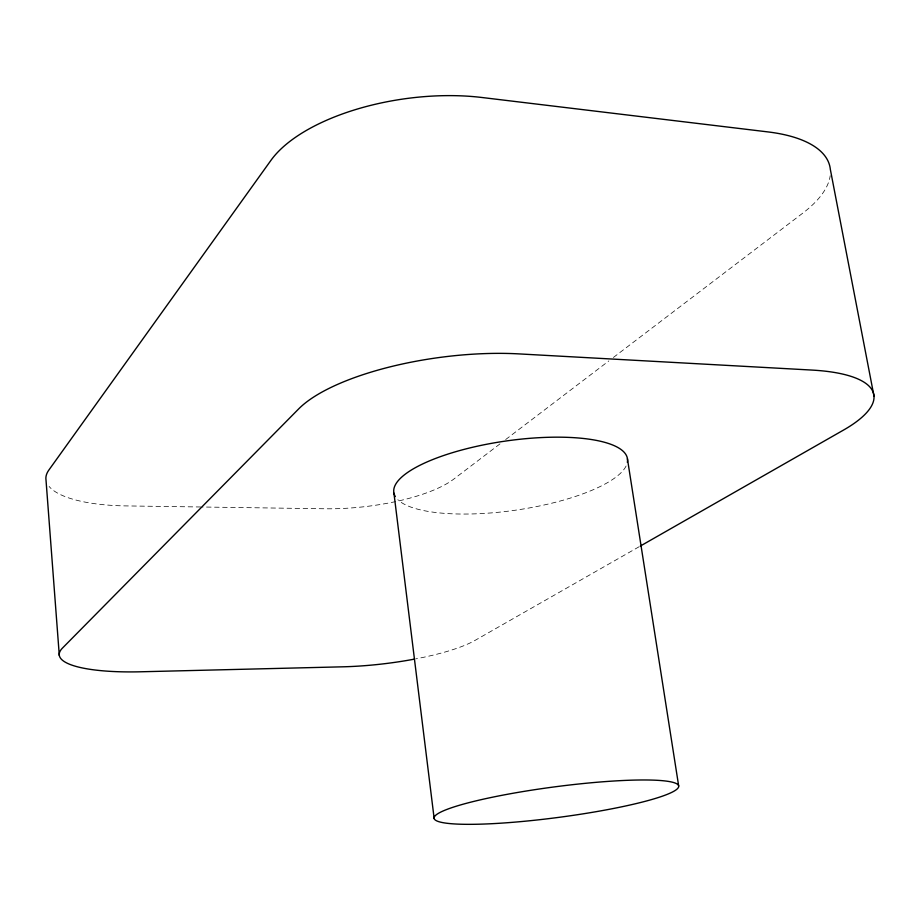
<?xml version="1.0" encoding="UTF-8"?>
<svg xmlns="http://www.w3.org/2000/svg" width="920" height="920" viewBox="0 0 920 920"><rect width="100%" height="100%" fill="white"/><g stroke="black" fill="none" stroke-linecap="round" stroke-linejoin="round"><path stroke-width="0.69" stroke-dasharray="4.6 3.45" d="M499.985 443.888L453.767 479.101A102.373 31.395 -6.7 0 1 324.829 508.772L202.193 507M505.678 439.541L608.844 360.928M613.398 357.466L802.872 213.072A145.648 60.467 -11.9 0 0 830.196 175.731M639.17 546.71L475.088 640.366A104.719 23.023 -6.8 0 1 415.759 658.869M200.79 506.989L125.925 505.908A108.571 34.419 -4.6 0 1 49.128 486.473M626.094 466.014A118.013 34.914 -8.2 0 1 517.086 509.956A118.013 34.914 -8.2 0 1 397.865 499.709"/><path stroke-width="1.38" d="M640.377 546.031L843.536 430.065A150.282 45.195 -10.4 0 0 812.026 370.081L518.799 353.889A159.24 53.187 -7.7 0 0 298.643 408.94L62.479 648.071A111.193 25.3 -5.3 0 0 140.288 671.795L342.827 666.816A104.719 23.023 -6.8 0 0 414.379 659.134M874 396.152L830.323 169.303A145.648 60.467 -11.9 0 0 768.085 131.928L481.965 97.497A153.87 70.863 -8 0 0 270.848 160.482L48.898 470.005A108.571 34.419 -4.6 0 0 46 479.918L59.305 655.488M627.417 458.746L678.684 786.013A123.349 15.387 -7.5 0 1 496.317 823.457A123.349 15.387 -7.5 0 1 494.166 796.858A123.349 15.387 -7.5 0 1 678.684 786.013M393.944 493.189L434.171 818.616M395.312 496.547A118.013 34.914 -8.2 0 1 504.24 441.255A118.013 34.914 -8.2 0 1 627.348 462.357"/></g></svg>
